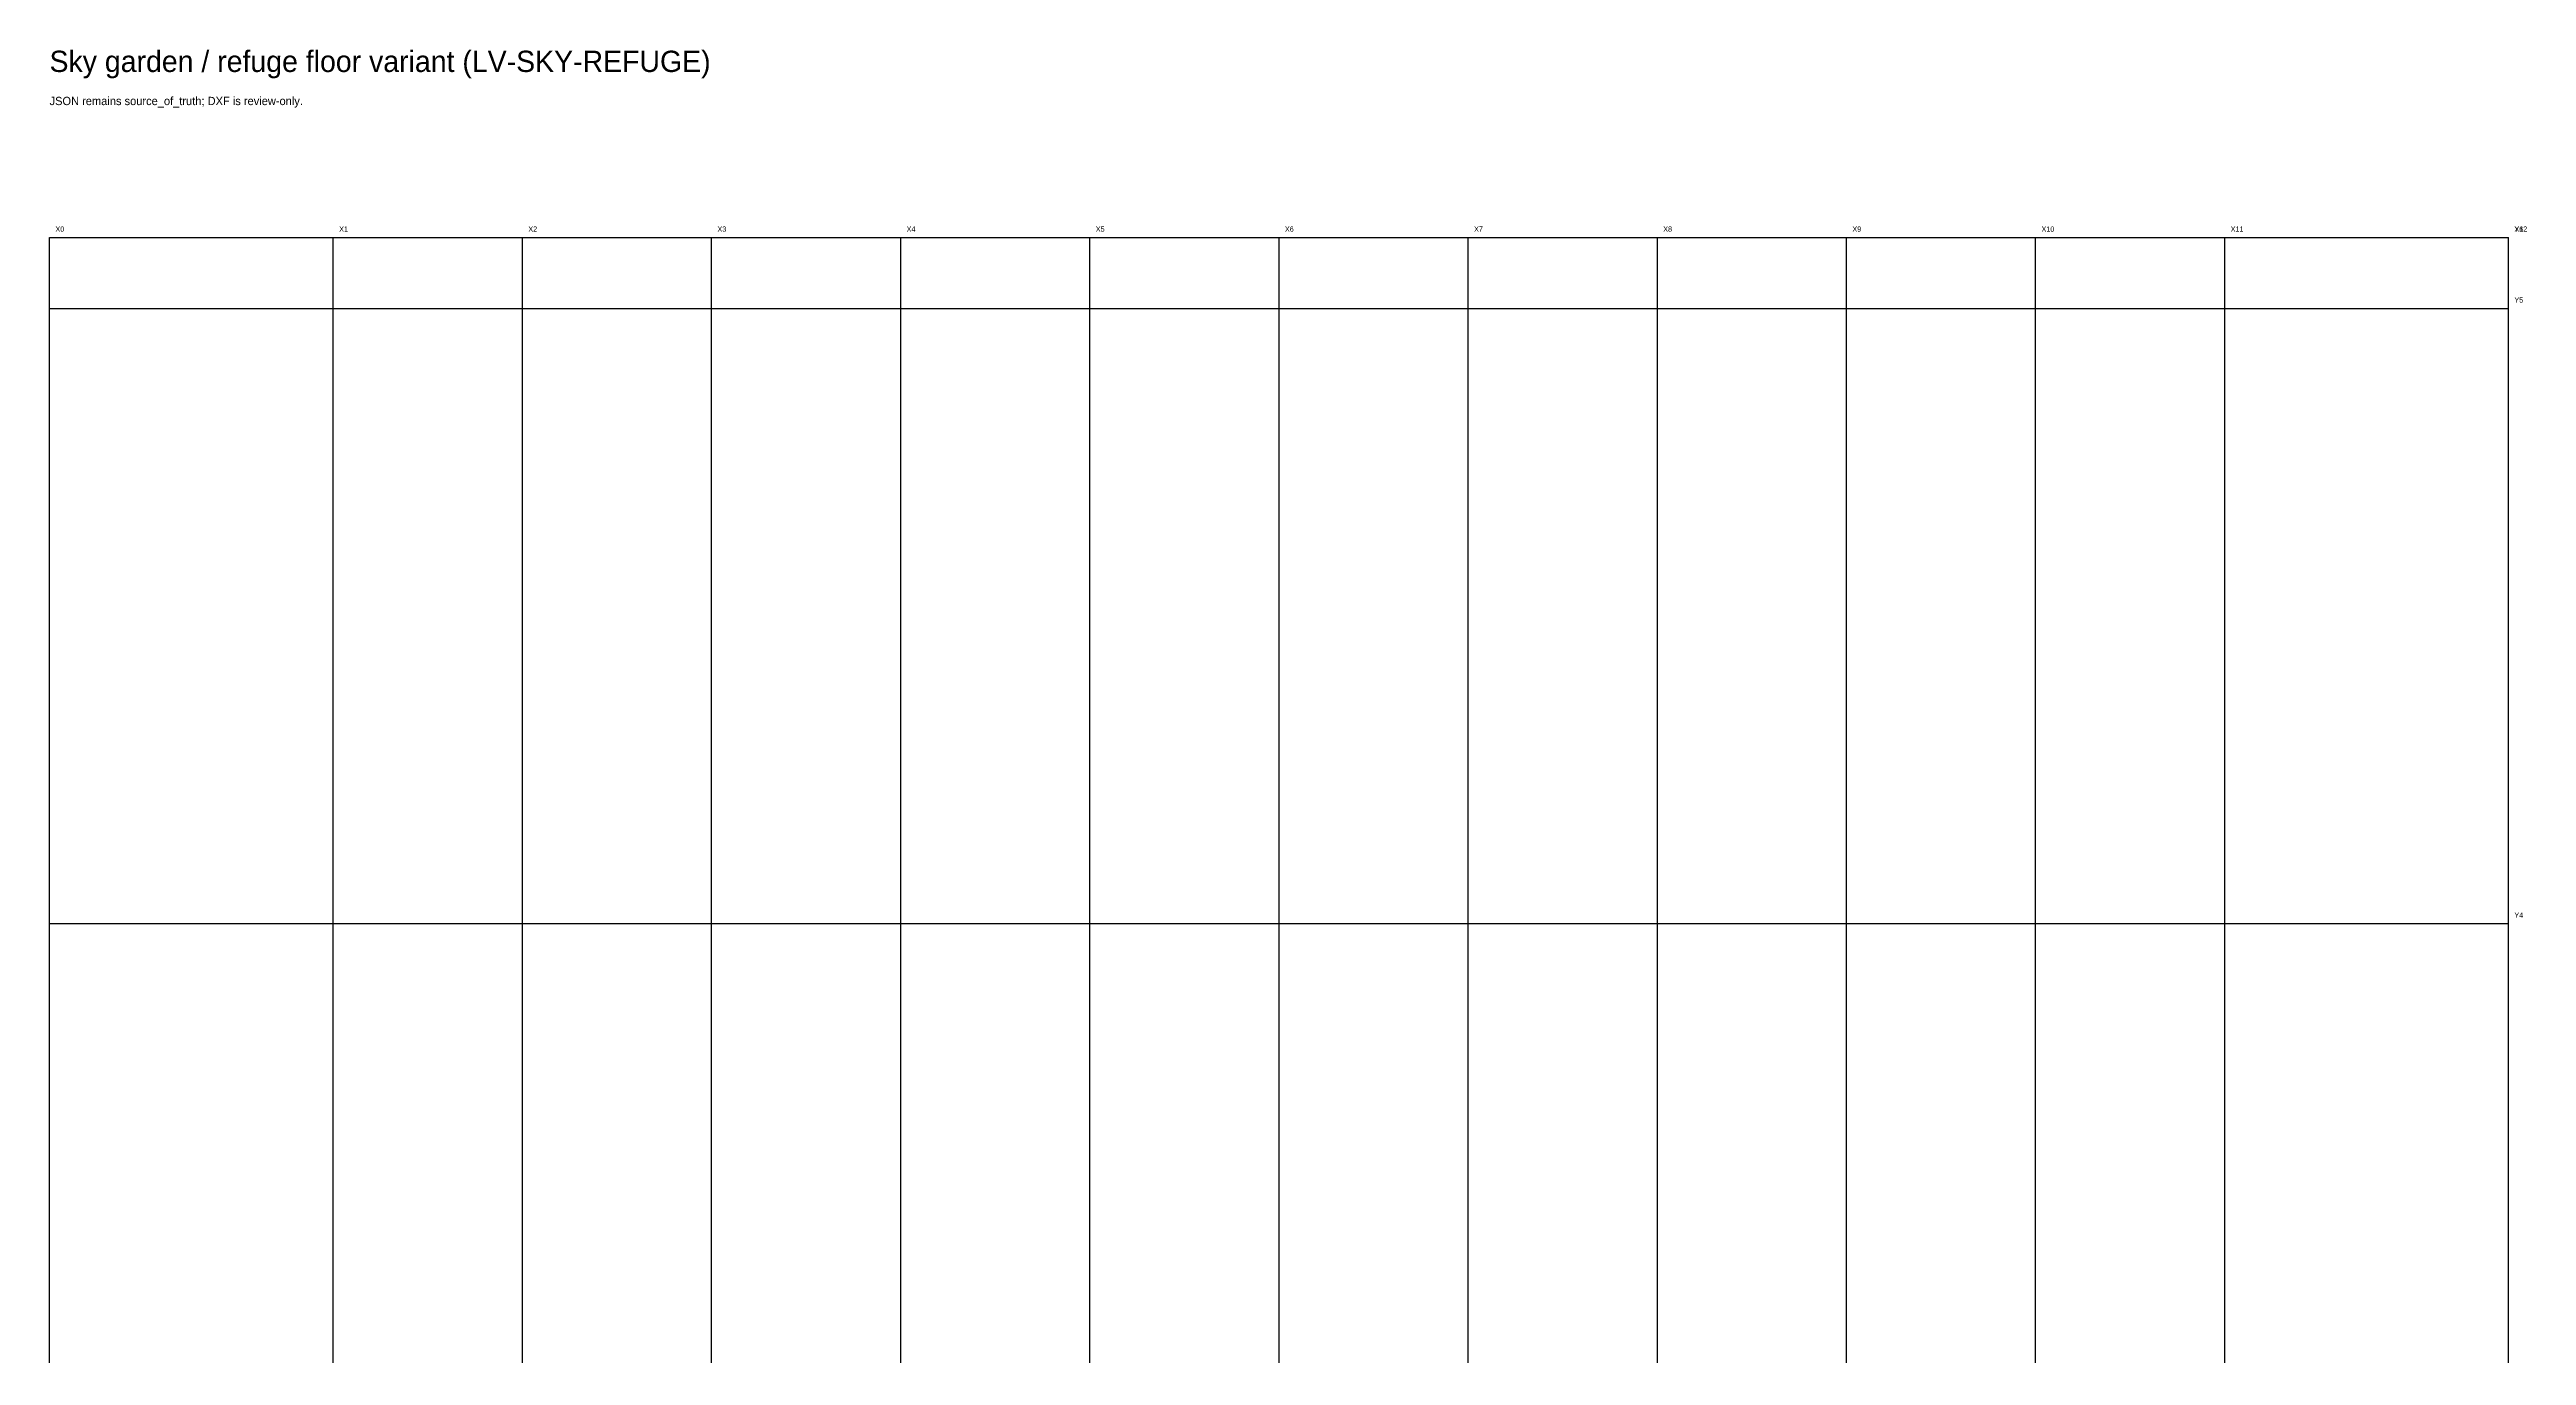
# Model space of a CAD drawing. Header units: millimetres. Extents: x -450 to 225826, y -254450 to 109948.
# Drawn here: x 119000 to 223759, y -199251 to -144052 of the extents above; entities that cross this region are included whole.
import ezdxf

# ---------------------------------------------------------------- set-up
doc = ezdxf.new("R2010")
doc.units = ezdxf.units.MM
doc.layers.add('LV-SKY-REFUGE_GRID', color=8, linetype='Continuous')
doc.layers.add('TEXT', color=7, linetype='Continuous')

msp = doc.modelspace()

# ---------------------------------------------------------------- linework, layer by layer
at = {"layer": 'LV-SKY-REFUGE_GRID'}
for points in [[(119000, -254000), (119000, -152000)], [(119000, -152000), (223000, -152000)], [(131000, -254000), (131000, -152000)], [(139000, -254000), (139000, -152000)], [(147000, -254000), (147000, -152000)], [(155000, -254000), (155000, -152000)], [(163000, -254000), (163000, -152000)], [(171000, -254000), (171000, -152000)], [(179000, -254000), (179000, -152000)], [(187000, -254000), (187000, -152000)], [(195000, -254000), (195000, -152000)], [(203000, -254000), (203000, -152000)], [(211000, -254000), (211000, -152000)], [(223000, -254000), (223000, -152000)], [(119000, -155000), (223000, -155000)], [(119000, -181000), (223000, -181000)]]:
    msp.add_lwpolyline(points, dxfattribs=at)

# ---------------------------------------------------------------- texts
at = {"layer": 'TEXT'}
for s, height, p in [('Sky garden / refuge floor variant (LV-SKY-REFUGE)', 900, (119000, -145000)), ('JSON remains source_of_truth; DXF is review-only.', 350, (119000, -146400)), ('X0', 220, (119250, -151750)), ('X1', 220, (131250, -151750)), ('X2', 220, (139250, -151750)), ('X3', 220, (147250, -151750)), ('X4', 220, (155250, -151750)), ('X5', 220, (163250, -151750)), ('X6', 220, (171250, -151750)), ('X7', 220, (179250, -151750)), ('X8', 220, (187250, -151750)), ('X9', 220, (195250, -151750)), ('X10', 220, (203250, -151750)), ('X11', 220, (211250, -151750)), ('Y6', 220, (223250, -151750)), ('X12', 220, (223250, -151750)), ('Y5', 220, (223250, -154750)), ('Y4', 220, (223250, -180750))]:
    msp.add_text(s, height=height, dxfattribs=at).set_placement(p)

doc.saveas('drawing.dxf')
